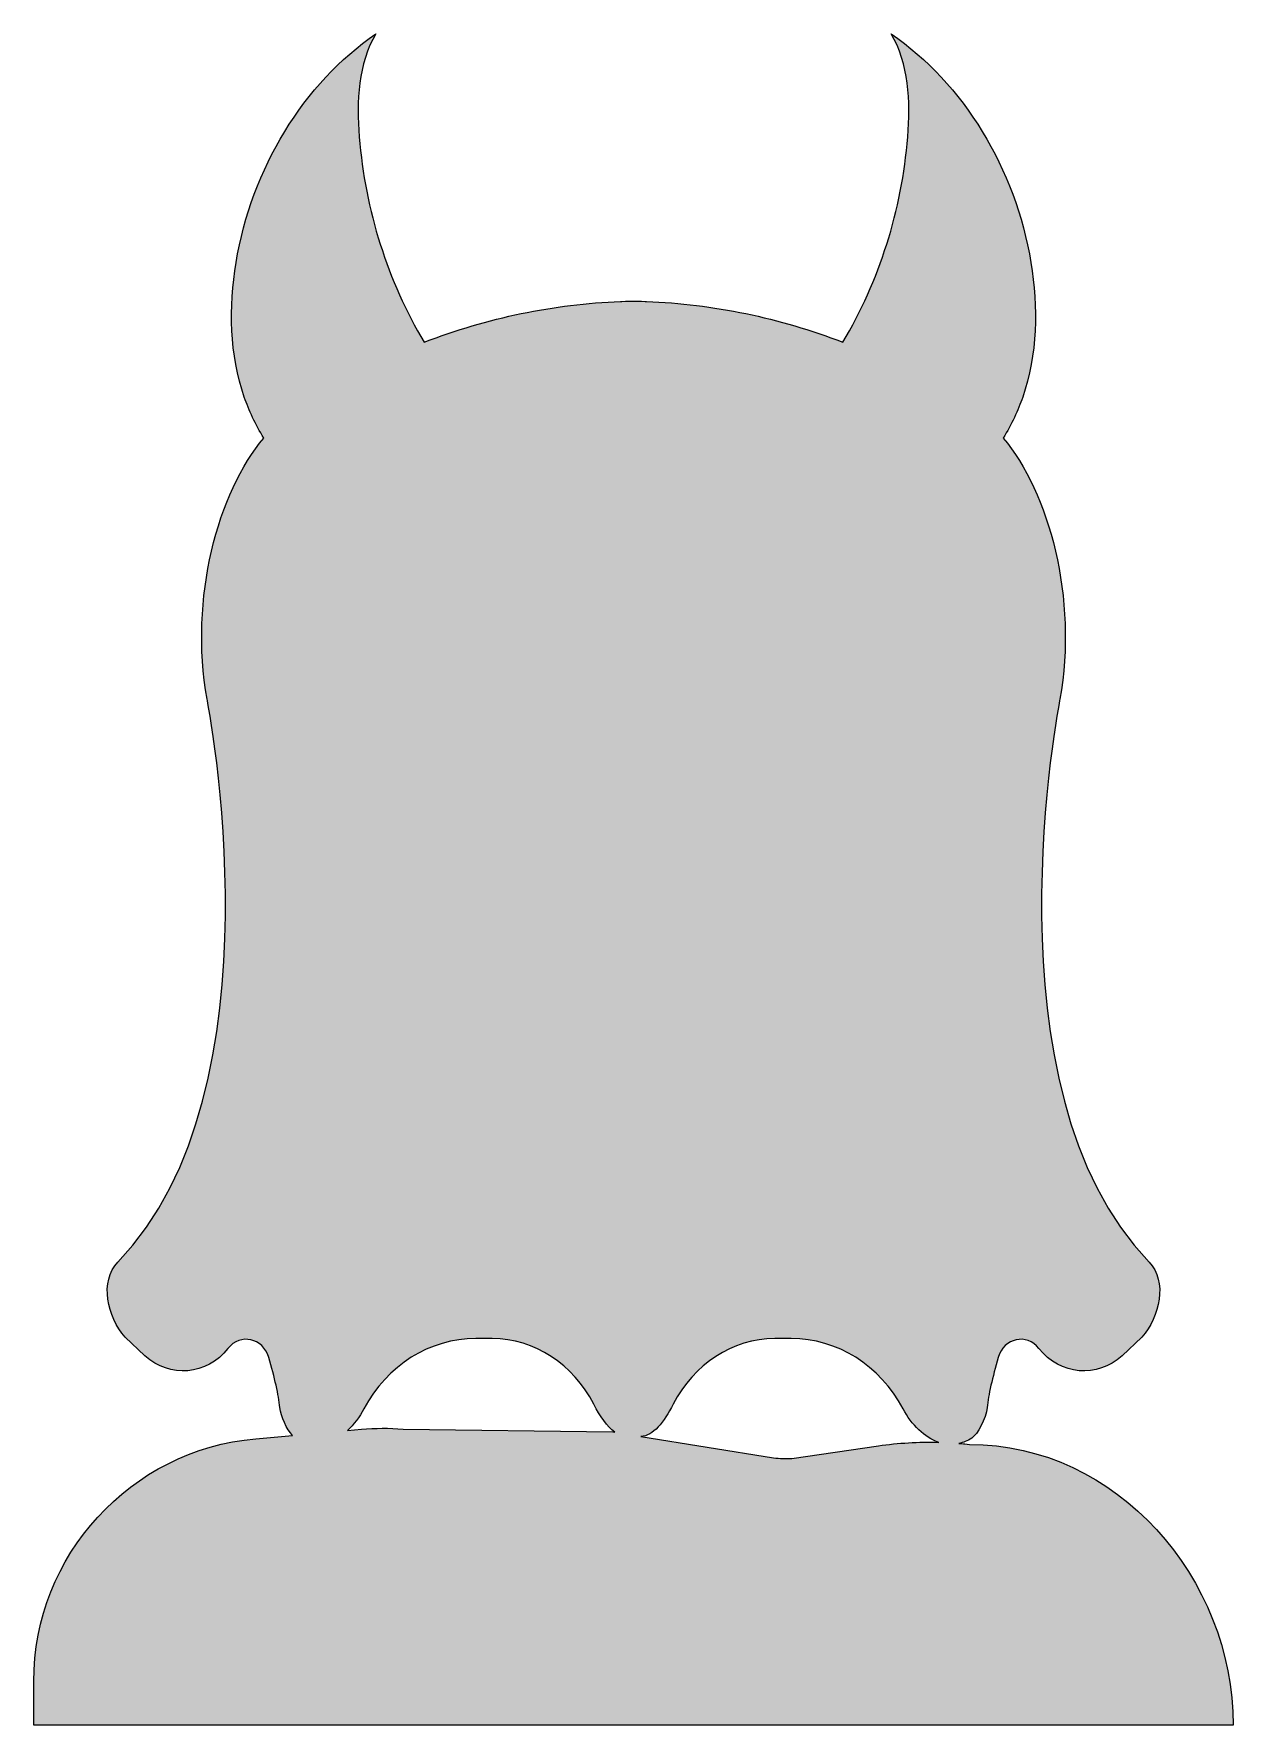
# Model space of a CAD drawing. Header units: millimetres. Extents: x 29 to 216, y -143 to -28.
# Drawn here: x 161.6 to 215.8, y -104.2 to -27.8 of the extents above; entities that cross this region are included whole.
import ezdxf

# ---------------------------------------------------------------- set-up
doc = ezdxf.new("R2010")
doc.units = ezdxf.units.MM
doc.header["$MEASUREMENT"] = 0
doc.layers.add('Layer 3', color=7, linetype='Continuous')

msp = doc.modelspace()

# ---------------------------------------------------------------- hatches: boundary and pattern name
at = {"layer": 'Layer 3'}
h = msp.add_hatch(color=1, dxfattribs=at)
h.dxf.hatch_style = 2
edge = h.paths.add_edge_path()
edge.add_spline(control_points=[(203.876, -91.476), (203.876, -91.476), (203.668, -91.455), (203.668, -91.455), (203.58, -91.446), (203.491, -91.444), (203.403, -91.436), (203.595, -91.393), (203.787, -91.318), (203.978, -91.198), (204.238, -91.035), (204.624, -90.302), (204.674, -89.816), (204.732, -89.245), (204.916, -88.461), (205.176, -87.551), (205.426, -86.675), (206.471, -86.447), (207.017, -87.145), (207.017, -87.145), (207.017, -87.145), (207.017, -87.145), (207.969, -88.36), (209.647, -88.507), (210.766, -87.474), (210.766, -87.474), (211.666, -86.643), (211.666, -86.643), (212.459, -85.716), (212.831, -84.119), (211.985, -83.247), (204.42, -75.454), (207.959, -57.844), (207.959, -57.844), (208.779, -53.277), (207.463, -48.503), (205.402, -46.054), (205.778, -45.449), (206.078, -44.799), (206.281, -44.213), (206.944, -42.295), (206.984, -40.155), (206.651, -38.131), (205.955, -33.899), (203.603, -30.049), (200.345, -27.811), (201.143, -29.145), (201.218, -30.864), (201.091, -32.467), (200.831, -35.767), (199.804, -38.983), (198.166, -41.731), (195.299, -40.622), (192.306, -40.007), (189.3, -39.89), (189.3, -39.89), (188.909, -39.873), (188.714, -39.876), (188.518, -39.873), (188.128, -39.89), (188.128, -39.89), (185.121, -40.007), (182.129, -40.622), (179.261, -41.731), (177.623, -38.983), (176.597, -35.767), (176.336, -32.467), (176.209, -30.864), (176.285, -29.145), (177.083, -27.811), (173.825, -30.049), (171.472, -33.899), (170.776, -38.131), (170.443, -40.155), (170.483, -42.295), (171.147, -44.213), (171.35, -44.799), (171.65, -45.449), (172.026, -46.054), (169.964, -48.503), (168.648, -53.277), (169.468, -57.844), (169.468, -57.844), (173.007, -75.454), (165.442, -83.247), (164.597, -84.119), (164.968, -85.716), (165.762, -86.643), (165.762, -86.643), (166.662, -87.474), (166.662, -87.474), (167.78, -88.507), (169.459, -88.36), (170.41, -87.145), (170.41, -87.145), (170.41, -87.145), (170.41, -87.145), (170.957, -86.447), (172.001, -86.675), (172.251, -87.551), (172.512, -88.461), (172.696, -89.245), (172.754, -89.816), (172.796, -90.224), (173.074, -90.802), (173.316, -91.075), (173.316, -91.075), (171.666, -91.223), (171.666, -91.223), (165.993, -91.731), (161.646, -96.485), (161.646, -102.181), (161.646, -102.181), (161.646, -104.151), (161.646, -104.151), (161.646, -104.151), (215.782, -104.151), (215.782, -104.151), (215.782, -97.507), (210.52, -91.476), (203.876, -91.476)], knot_values=[0, 0, 0, 0, 1, 1, 1, 2, 2, 2, 3, 3, 3, 4, 4, 4, 5, 5, 5, 6, 6, 6, 7, 7, 7, 8, 8, 8, 9, 9, 9, 10, 10, 10, 11, 11, 11, 12, 12, 12, 13, 13, 13, 14, 14, 14, 15, 15, 15, 16, 16, 16, 17, 17, 17, 18, 18, 18, 19, 19, 19, 20, 20, 20, 21, 21, 21, 22, 22, 22, 23, 23, 23, 24, 24, 24, 25, 25, 25, 26, 26, 26, 27, 27, 27, 28, 28, 28, 29, 29, 29, 30, 30, 30, 31, 31, 31, 32, 32, 32, 33, 33, 33, 34, 34, 34, 35, 35, 35, 36, 36, 36, 37, 37, 37, 38, 38, 38, 39, 39, 39, 40, 40, 40, 40], degree=3, periodic=1)
edge = h.paths.add_edge_path()
edge.add_spline(control_points=[(187.783, -90.915), (187.783, -90.915), (178.314, -90.785), (178.314, -90.785), (177.688, -90.736), (177.059, -90.74), (176.433, -90.796), (176.433, -90.796), (175.8, -90.852), (175.8, -90.852), (176.088, -90.585), (176.343, -90.248), (176.546, -89.866), (177.589, -87.905), (179.516, -86.698), (181.601, -86.701), (181.845, -86.702), (182.092, -86.702), (182.337, -86.702), (184.251, -86.705), (185.987, -87.857), (186.924, -89.669), (187.204, -90.209), (187.524, -90.677), (187.867, -90.929), (187.867, -90.929), (187.783, -90.915), (187.783, -90.915)], knot_values=[0, 0, 0, 0, 1, 1, 1, 2, 2, 2, 3, 3, 3, 4, 4, 4, 5, 5, 5, 6, 6, 6, 7, 7, 7, 8, 8, 8, 9, 9, 9, 9], degree=3, periodic=1)
edge = h.paths.add_edge_path()
edge.add_spline(control_points=[(199.766, -91.544), (199.766, -91.544), (195.868, -92.121), (195.868, -92.121), (195.592, -92.121), (195.316, -92.11), (195.04, -92.089), (195.04, -92.089), (189.05, -91.12), (189.05, -91.12), (189.588, -91.113), (190.089, -90.469), (190.503, -89.669), (191.441, -87.857), (193.177, -86.705), (195.09, -86.702), (195.335, -86.702), (195.582, -86.702), (195.826, -86.701), (197.911, -86.698), (199.839, -87.905), (200.881, -89.866), (201.27, -90.597), (201.847, -91.168), (202.489, -91.385), (201.579, -91.361), (200.668, -91.411), (199.766, -91.544)], knot_values=[0, 0, 0, 0, 1, 1, 1, 2, 2, 2, 3, 3, 3, 4, 4, 4, 5, 5, 5, 6, 6, 6, 7, 7, 7, 8, 8, 8, 9, 9, 9, 9], degree=3, periodic=1)

# ---------------------------------------------------------------- linework, layer by layer
at = {"layer": 'Layer 3', "lineweight": 0}
for points, knots in [([(203.876, -91.476), (203.876, -91.476), (203.668, -91.455), (203.668, -91.455), (203.58, -91.446), (203.491, -91.444), (203.403, -91.436), (203.595, -91.393), (203.787, -91.318), (203.978, -91.198), (204.238, -91.035), (204.624, -90.302), (204.674, -89.816), (204.732, -89.245), (204.916, -88.461), (205.176, -87.551), (205.426, -86.675), (206.471, -86.447), (207.017, -87.145), (207.017, -87.145), (207.017, -87.145), (207.017, -87.145), (207.969, -88.36), (209.647, -88.507), (210.766, -87.474), (210.766, -87.474), (211.666, -86.643), (211.666, -86.643), (212.459, -85.716), (212.831, -84.119), (211.985, -83.247), (204.42, -75.454), (207.959, -57.844), (207.959, -57.844), (208.779, -53.277), (207.463, -48.503), (205.402, -46.054), (205.778, -45.449), (206.078, -44.799), (206.281, -44.213), (206.944, -42.295), (206.984, -40.155), (206.651, -38.131), (205.955, -33.899), (203.603, -30.049), (200.345, -27.811), (201.143, -29.145), (201.218, -30.864), (201.091, -32.467), (200.831, -35.767), (199.804, -38.983), (198.166, -41.731), (195.299, -40.622), (192.306, -40.007), (189.3, -39.89), (189.3, -39.89), (188.909, -39.873), (188.714, -39.876), (188.518, -39.873), (188.128, -39.89), (188.128, -39.89), (185.121, -40.007), (182.129, -40.622), (179.261, -41.731), (177.623, -38.983), (176.597, -35.767), (176.336, -32.467), (176.209, -30.864), (176.285, -29.145), (177.083, -27.811), (173.825, -30.049), (171.472, -33.899), (170.776, -38.131), (170.443, -40.155), (170.483, -42.295), (171.147, -44.213), (171.35, -44.799), (171.65, -45.449), (172.026, -46.054), (169.964, -48.503), (168.648, -53.277), (169.468, -57.844), (169.468, -57.844), (173.007, -75.454), (165.442, -83.247), (164.597, -84.119), (164.968, -85.716), (165.762, -86.643), (165.762, -86.643), (166.662, -87.474), (166.662, -87.474), (167.78, -88.507), (169.459, -88.36), (170.41, -87.145), (170.41, -87.145), (170.41, -87.145), (170.41, -87.145), (170.957, -86.447), (172.001, -86.675), (172.251, -87.551), (172.512, -88.461), (172.696, -89.245), (172.754, -89.816), (172.796, -90.224), (173.074, -90.802), (173.316, -91.075), (173.316, -91.075), (171.666, -91.223), (171.666, -91.223), (165.993, -91.731), (161.646, -96.485), (161.646, -102.181), (161.646, -102.181), (161.646, -104.151), (161.646, -104.151), (161.646, -104.151), (215.782, -104.151), (215.782, -104.151), (215.782, -97.507), (210.52, -91.476), (203.876, -91.476)], [0, 0, 0, 0, 1, 1, 1, 2, 2, 2, 3, 3, 3, 4, 4, 4, 5, 5, 5, 6, 6, 6, 7, 7, 7, 8, 8, 8, 9, 9, 9, 10, 10, 10, 11, 11, 11, 12, 12, 12, 13, 13, 13, 14, 14, 14, 15, 15, 15, 16, 16, 16, 17, 17, 17, 18, 18, 18, 19, 19, 19, 20, 20, 20, 21, 21, 21, 22, 22, 22, 23, 23, 23, 24, 24, 24, 25, 25, 25, 26, 26, 26, 27, 27, 27, 28, 28, 28, 29, 29, 29, 30, 30, 30, 31, 31, 31, 32, 32, 32, 33, 33, 33, 34, 34, 34, 35, 35, 35, 36, 36, 36, 37, 37, 37, 38, 38, 38, 39, 39, 39, 40, 40, 40, 40]), ([(187.783, -90.915), (187.783, -90.915), (178.314, -90.785), (178.314, -90.785), (177.688, -90.736), (177.059, -90.74), (176.433, -90.796), (176.433, -90.796), (175.8, -90.852), (175.8, -90.852), (176.088, -90.585), (176.343, -90.248), (176.546, -89.866), (177.589, -87.905), (179.516, -86.698), (181.601, -86.701), (181.845, -86.702), (182.092, -86.702), (182.337, -86.702), (184.251, -86.705), (185.987, -87.857), (186.924, -89.669), (187.204, -90.209), (187.524, -90.677), (187.867, -90.929), (187.867, -90.929), (187.783, -90.915), (187.783, -90.915)], [0, 0, 0, 0, 1, 1, 1, 2, 2, 2, 3, 3, 3, 4, 4, 4, 5, 5, 5, 6, 6, 6, 7, 7, 7, 8, 8, 8, 9, 9, 9, 9]), ([(199.766, -91.544), (199.766, -91.544), (195.868, -92.121), (195.868, -92.121), (195.592, -92.121), (195.316, -92.11), (195.04, -92.089), (195.04, -92.089), (189.05, -91.12), (189.05, -91.12), (189.588, -91.113), (190.089, -90.469), (190.503, -89.669), (191.441, -87.857), (193.177, -86.705), (195.09, -86.702), (195.335, -86.702), (195.582, -86.702), (195.826, -86.701), (197.911, -86.698), (199.839, -87.905), (200.881, -89.866), (201.27, -90.597), (201.847, -91.168), (202.489, -91.385), (201.579, -91.361), (200.668, -91.411), (199.766, -91.544)], [0, 0, 0, 0, 1, 1, 1, 2, 2, 2, 3, 3, 3, 4, 4, 4, 5, 5, 5, 6, 6, 6, 7, 7, 7, 8, 8, 8, 9, 9, 9, 9])]:
    msp.add_open_spline(points, degree=3, knots=knots, dxfattribs=at)

doc.saveas('drawing.dxf')
